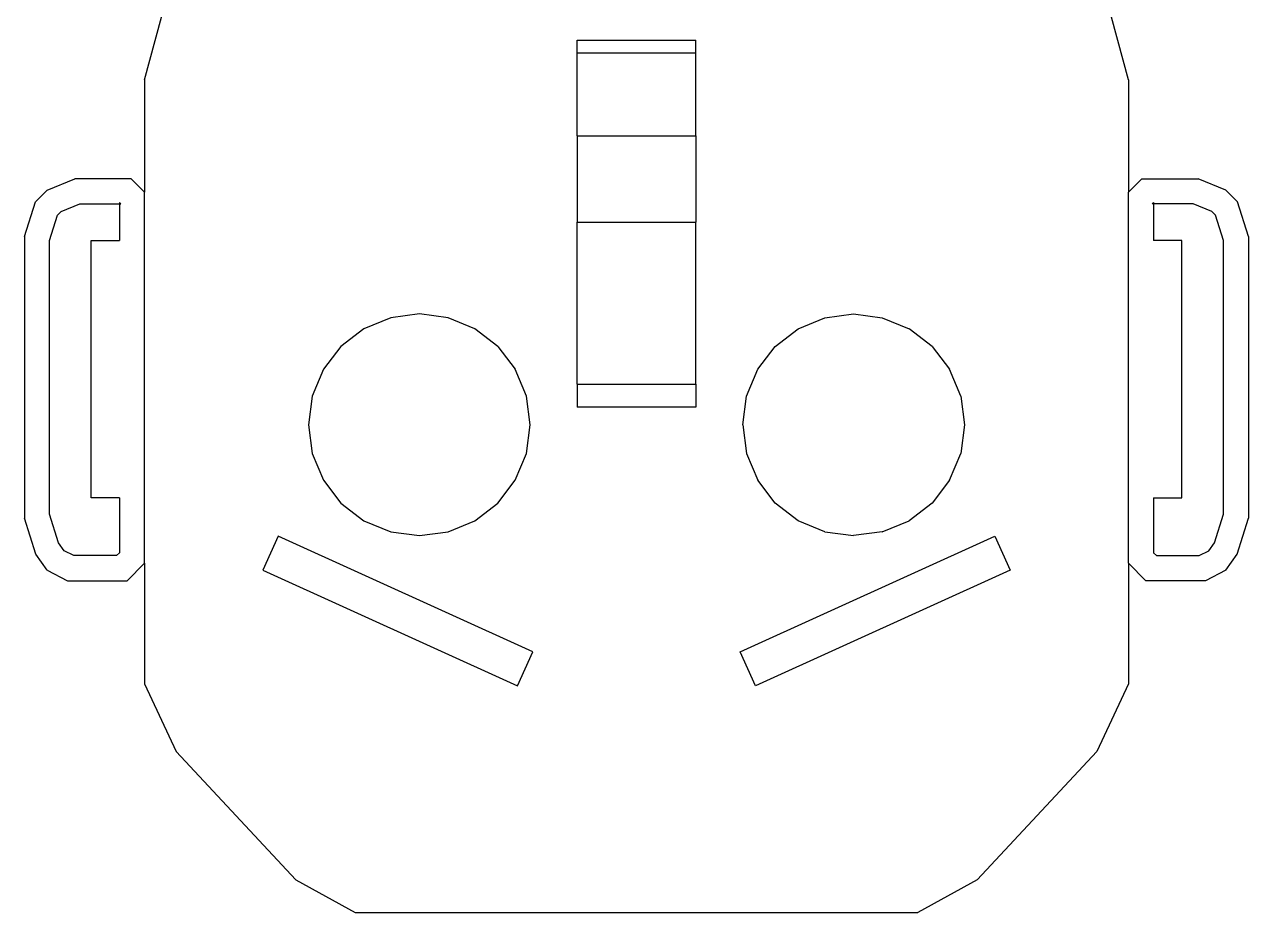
# Model space of a CAD drawing. Extents: x -138 to 138, y -175 to 175.
# Drawn here: x -138.1 to 138.1, y -175 to 25.3 of the extents above; entities that cross this region are included whole.
import ezdxf

# ---------------------------------------------------------------- set-up
doc = ezdxf.new("R2010")
doc.units = 0
doc.header["$MEASUREMENT"] = 0
doc.layers.get('0').update_dxf_attribs({"linetype": 'CONTINUOUS'})

msp = doc.modelspace()

# ---------------------------------------------------------------- linework, layer by layer
for p, q in [((-111, 12.87), (-103.49, 40.83)), ((111, 12.87), (103.49, 40.83)), ((-13.4, 21.82), (13.4, 21.82)), ((-13.4, 18.91), (-13.4, 21.82)), ((13.4, 18.91), (13.4, 21.82)), ((-13.4, 0.17), (-13.4, 18.91)), ((-13.4, 18.91), (13.4, 18.91)), ((13.4, 0.17), (13.4, 18.91)), ((-111, 12.87), (-111, -12.49)), ((111, 12.87), (111, -12.49)), ((-13.4, 0.17), (-13.4, -19.26)), ((-13.4, 0.17), (13.4, 0.17)), ((13.4, 0.17), (13.4, -19.26)), ((-133.01, -12.08), (-126.72, -9.48)), ((-114.01, -9.48), (-126.72, -9.48)), ((-114.01, -9.48), (-111, -12.49)), ((114.01, -9.48), (111, -12.49)), ((114.01, -9.48), (126.72, -9.48)), ((133.01, -12.08), (126.72, -9.48)), ((-135.61, -14.68), (-133.01, -12.08)), ((-111, -96.23), (-111, -12.49)), ((111, -96.23), (111, -12.49)), ((135.61, -14.68), (133.01, -12.08)), ((-138.1, -22.5), (-135.61, -14.68)), ((-129.79, -16.89), (-125.6, -15.16)), ((-125.6, -15.16), (-116.68, -15.16)), ((-116.37, -15.16), (-116.68, -14.85)), ((-116.68, -14.85), (-116.68, -15.16)), ((-116.68, -15.16), (-116.68, -23.43)), ((-116.68, -15.16), (-116.37, -15.16)), ((116.37, -15.16), (116.68, -14.85)), ((116.68, -15.16), (116.37, -15.16)), ((116.68, -14.85), (116.68, -15.16)), ((125.6, -15.16), (116.68, -15.16)), ((116.68, -15.16), (116.68, -23.43)), ((129.79, -16.89), (125.6, -15.16)), ((138.1, -22.5), (135.61, -14.68)), ((-132.42, -23.39), (-130.62, -17.72)), ((-130.62, -17.72), (-129.79, -16.89)), ((-13.4, -55.82), (-13.4, -19.26)), ((-13.4, -19.26), (13.4, -19.26)), ((13.4, -55.82), (13.4, -19.26)), ((130.62, -17.72), (129.79, -16.89)), ((132.42, -23.39), (130.62, -17.72)), ((-138.1, -22.5), (-138.1, -86.04)), ((-132.42, -85.17), (-132.42, -23.39)), ((-123.08, -81.43), (-123.08, -23.43)), ((-123.08, -23.43), (-116.68, -23.43)), ((123.08, -23.43), (116.68, -23.43)), ((123.08, -81.43), (123.08, -23.43)), ((132.42, -85.17), (132.42, -23.39)), ((138.1, -22.5), (138.1, -86.04)), ((-55.47, -40.82), (-61.5, -43.31)), ((-49, -39.96), (-55.47, -40.82)), ((-42.53, -40.82), (-49, -39.96)), ((-36.5, -43.31), (-42.53, -40.82)), ((36.5, -43.31), (42.53, -40.82)), ((42.53, -40.82), (49, -39.96)), ((49, -39.96), (55.47, -40.82)), ((55.47, -40.82), (61.5, -43.31)), ((-61.5, -43.31), (-66.68, -47.29)), ((-31.32, -47.29), (-36.5, -43.31)), ((31.32, -47.29), (36.5, -43.31)), ((66.68, -47.29), (61.5, -43.31)), ((-66.68, -47.29), (-70.65, -52.46)), ((-31.32, -47.29), (-27.35, -52.46)), ((27.35, -52.46), (31.32, -47.29)), ((66.68, -47.29), (70.65, -52.46)), ((-70.65, -52.46), (-73.15, -58.49)), ((-24.85, -58.49), (-27.35, -52.46)), ((24.85, -58.49), (27.35, -52.46)), ((73.15, -58.49), (70.65, -52.46)), ((-13.4, -55.82), (-13.4, -61.04)), ((-13.4, -55.82), (13.4, -55.82)), ((13.4, -55.82), (13.4, -61.04)), ((-73.15, -58.49), (-74, -64.96)), ((-24, -64.96), (-24.85, -58.49)), ((24, -64.96), (24.85, -58.49)), ((73.15, -58.49), (74, -64.96)), ((13.4, -61.04), (-13.4, -61.04)), ((-74, -64.96), (-73.15, -71.44)), ((-24.85, -71.44), (-24, -64.96)), ((24, -64.96), (24.85, -71.44)), ((74, -64.96), (73.15, -71.44)), ((-73.15, -71.44), (-70.65, -77.46)), ((-27.35, -77.46), (-24.85, -71.44)), ((24.85, -71.44), (27.35, -77.46)), ((70.65, -77.46), (73.15, -71.44)), ((-70.65, -77.46), (-66.68, -82.64)), ((-31.32, -82.64), (-27.35, -77.46)), ((31.32, -82.64), (27.35, -77.46)), ((70.65, -77.46), (66.68, -82.64)), ((-116.68, -81.43), (-123.08, -81.43)), ((-116.68, -81.43), (-116.68, -93.88)), ((-66.68, -82.64), (-61.5, -86.62)), ((-36.5, -86.62), (-31.32, -82.64)), ((36.5, -86.62), (31.32, -82.64)), ((66.68, -82.64), (61.5, -86.62)), ((116.68, -81.43), (116.68, -93.88)), ((116.68, -81.43), (123.08, -81.43)), ((-130.4, -91.59), (-132.42, -85.17)), ((130.4, -91.59), (132.42, -85.17)), ((-135.55, -94.13), (-138.1, -86.04)), ((-61.5, -86.62), (-55.47, -89.11)), ((-42.53, -89.11), (-36.5, -86.62)), ((42.53, -89.11), (36.5, -86.62)), ((55.47, -89.11), (61.5, -86.62)), ((135.55, -94.13), (138.1, -86.04)), ((-80.84, -90.13), (-84.31, -97.78)), ((-23.38, -116.2), (-80.84, -90.13)), ((-55.47, -89.11), (-49, -89.96)), ((-49, -89.96), (-42.53, -89.11)), ((23.38, -116.2), (80.84, -90.13)), ((42.53, -89.11), (49, -89.96)), ((55.47, -89.11), (49, -89.96)), ((80.84, -90.13), (84.31, -97.78)), ((-129.15, -93.38), (-130.4, -91.59)), ((-127, -94.5), (-129.15, -93.38)), ((-116.68, -93.88), (-117.3, -94.5)), ((116.68, -93.88), (117.3, -94.5)), ((127, -94.5), (129.15, -93.38)), ((129.15, -93.38), (130.4, -91.59)), ((-133.01, -97.78), (-135.55, -94.13)), ((-117.3, -94.5), (-127, -94.5)), ((-111, -96.23), (-114.95, -100.18)), ((-111, -96.23), (-111, -123.43)), ((111, -96.23), (114.95, -100.18)), ((111, -96.23), (111, -123.43)), ((117.3, -94.5), (127, -94.5)), ((133.01, -97.78), (135.55, -94.13)), ((-133.01, -97.78), (-128.39, -100.18)), ((-84.31, -97.78), (-26.85, -123.85)), ((84.31, -97.78), (26.85, -123.85)), ((133.01, -97.78), (128.39, -100.18)), ((-128.39, -100.18), (-114.95, -100.18)), ((128.39, -100.18), (114.95, -100.18)), ((-26.85, -123.85), (-23.38, -116.2)), ((26.85, -123.85), (23.38, -116.2)), ((-111, -123.43), (-103.9, -138.65)), ((111, -123.43), (103.9, -138.65)), ((-103.9, -138.65), (-76.87, -167.62)), ((103.9, -138.65), (76.87, -167.62)), ((-76.87, -167.62), (-63.5, -175)), ((76.87, -167.62), (63.5, -175)), ((-63.5, -175), (63.5, -175))]:
    msp.add_line(p, q)

doc.saveas('drawing.dxf')
